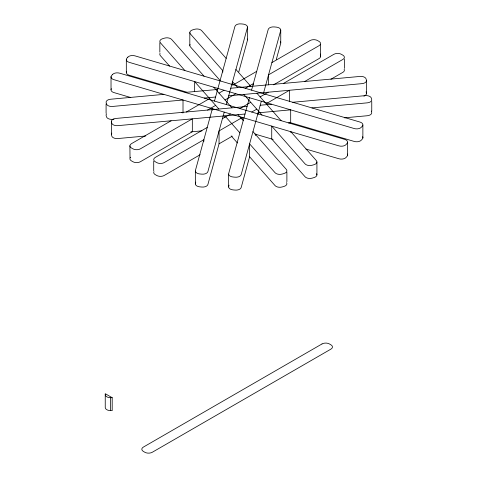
<?xml version="1.0" encoding="UTF-8"?>
<svg xmlns="http://www.w3.org/2000/svg" width="477" height="477" viewBox="0 0 477 477"><rect width="100%" height="100%" fill="white"/><g stroke="black" fill="none" stroke-linecap="round" stroke-linejoin="round"><path stroke-width="0.72" d="M214.459 101.07L234.934 26.414A5.265 3.041 0 0 1 240.957 23.886L243.037 24.077A5.265 3.041 0 0 1 247.414 27.553L226.289 104.552M195.767 182.095L195.415 183.377A5.265 3.041 0 0 0 199.791 186.853L201.866 187.044A5.265 3.041 0 0 0 207.889 184.516L219.056 143.815L219.056 130.919L242.364 117.461L242.364 119.614M224.214 112.125L207.889 171.625A5.265 3.041 0 0 1 201.866 174.153L199.791 173.962A5.265 3.041 0 0 1 195.415 170.486L212.378 108.643L212.378 110.074M238.792 71.878L247.414 40.444A5.265 3.041 0 0 0 247.211 39.013M249.477 97.731L228.686 173.527A5.265 3.041 0 0 0 233.062 177.003L235.143 177.194A5.265 3.041 0 0 0 241.165 174.665L261.313 101.213M251.558 90.153L268.211 29.455A5.265 3.041 0 0 1 274.233 26.927L276.308 27.117A5.265 3.041 0 0 1 280.685 30.594L263.393 93.635M229.038 185.148L228.686 186.418A5.265 3.041 0 0 0 233.062 189.894L235.143 190.084A5.265 3.041 0 0 0 241.165 187.562L249.608 156.772L249.608 143.875L275.08 172.734A5.265 3.041 0 0 0 282.157 174.063L284.036 173.515A5.265 3.041 0 0 0 286.331 169.424L252.971 131.622M255.451 135.468L255.833 134.073M276.296 59.482L280.685 43.49A5.265 3.041 0 0 0 280.291 41.767M171.106 120.782L131.437 143.684A5.265 3.041 0 0 0 131.437 147.983L132.928 148.842A5.265 3.041 0 0 0 140.369 148.842L192.332 118.845L192.332 131.735L140.369 161.739A5.265 3.041 0 0 1 132.928 161.739L131.437 160.88A5.265 3.041 0 0 1 130.561 157.255M186.304 112.012L209.612 98.554M219.003 93.134L224.017 90.236M233.408 84.817L256.715 71.359M271.908 62.588L310.092 40.545A5.265 3.041 0 0 1 317.533 40.545L319.024 41.404A5.265 3.041 0 0 1 319.024 45.703L268.551 74.841L268.551 84.87M207.531 110.068L215.64 105.387M225.031 99.967L235.847 93.719M245.244 88.299L253.353 83.618L253.353 85.049M273.595 84.823L319.024 58.593A5.265 3.041 0 0 0 320.317 55.523M207.221 127.437L155.258 157.44A5.265 3.041 0 0 0 155.258 161.739L156.748 162.597A5.265 3.041 0 0 0 164.189 162.597L203.858 139.695L203.858 141.305M222.419 118.666L230.528 113.985M239.919 108.559L250.735 102.316M260.132 96.891L268.241 92.21M283.433 83.439L333.912 54.295A5.265 3.041 0 0 1 341.353 54.295L342.844 55.153A5.265 3.041 0 0 1 342.844 59.452L304.666 81.495M251.755 112.041L256.769 109.15M266.16 103.724L289.467 90.272L289.467 101.732M200.143 154.733L164.189 175.488A5.265 3.041 0 0 1 156.748 175.488L155.258 174.63A5.265 3.041 0 0 1 153.964 171.559M219.056 143.815L232.287 136.178M330.913 79.236L342.844 72.349A5.265 3.041 0 0 0 344.138 69.278M163.861 94.368L110.533 99.246A5.265 3.041 0 0 0 106.156 102.722L106.484 103.926A5.265 3.041 0 0 0 112.506 106.449L183.013 100.003L183.013 112.178M185.088 92.431L217.643 89.455M230.761 88.251L360.075 76.427A5.265 3.041 0 0 1 366.097 78.955L366.425 80.154A5.265 3.041 0 0 1 362.049 83.63L228.686 95.829M204.239 98.065L215.562 97.028M247.086 106.454L115.804 118.457A5.265 3.041 0 0 0 111.427 121.933L111.755 123.138A5.265 3.041 0 0 0 117.777 125.66L245.011 114.027M260.203 105.25L271.532 104.219M292.759 102.275L365.34 95.638A5.265 3.041 0 0 1 371.362 98.167L371.696 99.365A5.265 3.041 0 0 1 367.32 102.841L311.91 107.909M113.979 119.208L112.506 119.345A5.265 3.041 0 0 1 106.484 116.817L106.156 115.619A5.265 3.041 0 0 1 106.556 113.896M145.777 135.993L117.777 138.557A5.265 3.041 0 0 1 111.755 136.028L111.427 134.83A5.265 3.041 0 0 1 111.821 133.107M190.872 131.873L201.956 130.859M288.46 122.947L290.684 122.744L290.684 109.847L258.129 112.828L258.129 114.259M344.46 117.825L367.32 115.738A5.265 3.041 0 0 0 371.696 112.256L371.362 111.058M105.244 394.664A5.265 3.041 0 0 0 110.509 397.705L112.196 397.705L112.196 410.596L110.509 410.596A5.265 3.041 0 0 1 105.244 407.561L105.244 393.686L112.196 397.705M186.465 92.085L129.172 75.229A5.265 3.041 0 0 1 126.673 71.395M289.265 122.327L354.286 141.454A5.265 3.041 0 0 0 361.363 140.125L362.317 139.04A5.265 3.041 0 0 0 362.633 136.726M130.746 97.523L113.878 92.562A5.265 3.041 0 0 1 111.379 88.722M181.594 112.483L183.013 112.9M254.951 134.061L273.148 139.415M305.912 149.051L338.992 158.781A5.265 3.041 0 0 0 346.069 157.452L347.023 156.373A5.265 3.041 0 0 0 347.339 154.053M226.164 58.403L201.646 30.629A5.265 3.041 0 0 0 194.568 29.3L192.69 29.848A5.265 3.041 0 0 0 190.395 33.939L222.801 70.656L222.801 72.093M235.918 69.457L250.884 86.415M256.912 93.248L281.126 120.681M237.761 87.613L232.555 81.716L232.555 85.294M243.795 94.446L261.974 115.046M219.963 80.339L190.395 46.829A5.265 3.041 0 0 1 190.079 44.51M204.037 76.177L171.631 39.454A5.265 3.041 0 0 0 164.553 38.13L162.675 38.679A5.265 3.041 0 0 0 160.379 42.769L184.891 70.542M213.797 87.231L231.977 107.832M238.005 114.665L243.216 120.568M218.86 109.036L194.646 81.597L194.646 91.626M239.853 132.821L224.888 115.863L224.888 117.3M169.568 66.076L160.379 55.66A5.265 3.041 0 0 1 160.063 53.341M231.166 135.867L237.439 142.981M249.608 156.772L275.08 185.631A5.265 3.041 0 0 0 282.157 186.96L284.036 186.406A5.265 3.041 0 0 0 286.528 182.566M366.097 91.846L366.425 93.051A5.265 3.041 0 0 1 363.903 96.139M320.455 54.062L320.562 56.447M129.899 145.837L130.006 157.643M371.756 101.625L371.756 111.105M366.485 80.708L366.485 93.605M362.872 125.057L362.872 137.948M347.578 142.385L347.578 155.275M344.382 59.065L344.382 68.438M320.455 44.689L320.455 55.308M316.925 161.995L316.925 174.886M290.881 132.54L290.881 131.735L316.346 160.594A5.265 3.041 0 0 1 314.051 164.684L312.173 165.233A5.265 3.041 0 0 1 305.095 163.909L271.729 126.101L271.729 138.998L305.095 176.8A5.265 3.041 0 0 0 312.173 178.13L314.051 177.575A5.265 3.041 0 0 0 316.543 173.735M286.886 172.227L286.886 181.701M280.75 30.039L280.75 42.936M247.48 26.998L247.48 39.895M228.62 174.081L228.62 186.972M195.349 171.04L195.349 183.931M189.816 32.543L189.816 45.434M159.837 42.817L159.837 52.196M153.719 161.298L153.719 170.772M126.322 59.345L126.322 72.236M111.362 121.379L111.362 134.275M111.028 76.672L111.028 89.569M110.509 397.705L110.509 410.596M106.091 103.926L106.091 113.305M112.53 74.495L111.576 75.581A5.265 3.041 0 0 0 113.878 79.665L338.992 145.89A5.265 3.041 0 0 0 346.069 144.561L347.023 143.476A5.265 3.041 0 0 0 344.728 139.391L119.614 73.166A5.265 3.041 0 0 0 112.53 74.495M127.824 57.168L126.87 58.248A5.265 3.041 0 0 0 129.172 62.338L354.286 128.557A5.265 3.041 0 0 0 361.363 127.234L362.317 126.149A5.265 3.041 0 0 0 360.016 122.064L134.902 55.839A5.265 3.041 0 0 0 127.824 57.168M321.999 343.959L143.35 447.104A5.265 3.041 0 0 0 143.35 451.403L144.835 452.262A5.265 3.041 0 0 0 152.282 452.262L330.931 349.116A5.265 3.041 0 0 0 330.931 344.823L329.446 343.959A5.265 3.041 0 0 0 321.999 343.959"/></g></svg>
